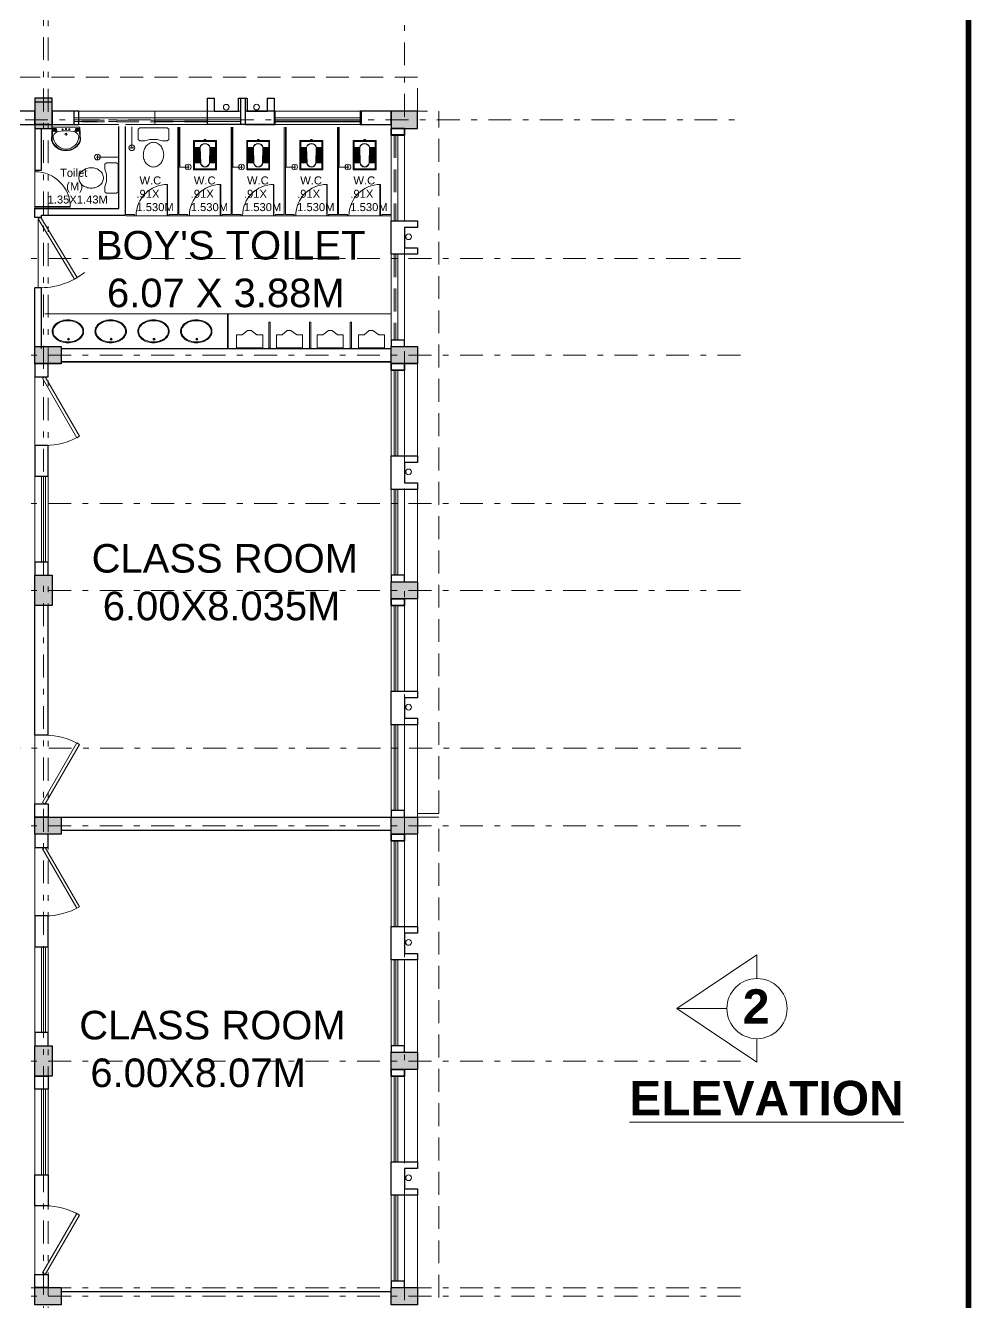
# Model space of a CAD drawing. Header units: millimetres. Extents: x 3614 to 12428, y -844 to 6844.
# Drawn here: x 5692.9 to 5709.44, y -318.72 to -296.39 of the extents above; entities that cross this region are included whole.
import ezdxf

# ---------------------------------------------------------------- set-up
doc = ezdxf.new("R2010")
doc.units = ezdxf.units.MM
doc.header["$LTSCALE"] = 40
doc.header["$MEASUREMENT"] = 0
doc.linetypes.add('DASHDOT', pattern=[1, 0.5, -0.25, 0, -0.25])
doc.linetypes.add('DASHED', pattern=[0.75, 0.5, -0.25])
doc.layers.get('0').update_dxf_attribs({"linetype": 'CONTINUOUS', "lineweight": 20})
for name, color, linetype, lineweight in [('CLL LEV.', 15, 'CONTINUOUS', 18), ('Column', 252, 'CONTINUOUS', 30), ('Column Hatch', 253, 'CONTINUOUS', 13), ('CUBICAL TOILET', 160, 'CONTINUOUS', 15), ('Dim', 220, 'CONTINUOUS', 15), ('Door', 54, 'CONTINUOUS', 18), ('elevation', 7, 'CONTINUOUS', 9), ('Fixture', 44, 'CONTINUOUS', 15), ('Furniture', 13, 'CONTINUOUS', 15), ('GRID', 134, 'DASHDOT', 13), ('Hidden', 30, 'DASHED', 18), ('TEXT', 7, 'CONTINUOUS', 20), ('Ventilator', 6, 'DASHED', 18), ('Wall', 7, 'CONTINUOUS', 30), ('Window', 150, 'CONTINUOUS', 15), ('Window-Wall', 7, 'CONTINUOUS', 18)]:
    doc.layers.add(name, color=color, linetype=linetype, lineweight=lineweight)
doc.styles.add('DIM', font='arial.ttf')
doc.styles.add('L120', font='simplex.shx', dxfattribs={"height": 1})
doc.styles.add('Tabrej.', font='GOTHIC.TTF', dxfattribs={"height": 1})

# ---------------------------------------------------------------- blocks, each defined once
blk = doc.blocks.new('COLUMN 546')
at = {"layer": 'Column Hatch'}
h = blk.add_hatch(color=0, dxfattribs=at)
h.dxf.hatch_style = 1
h.paths.add_polyline_path([(0, 0), (0.3, 0), (0.3, 0.46), (0, 0.46)])
at = {"layer": 'Column'}
for p, q in [((0.3, 0.46), (0, 0.46)), ((0, 0.46), (0, 0)), ((0.3, 0), (0.3, 0.46)), ((0, 0), (0.3, 0))]:
    blk.add_line(p, q, dxfattribs=at)
blk = doc.blocks.new('VENT 2')
at = {"layer": 'Ventilator', "linetype": 'Continuous', "ltscale": 0.02}
for p, q in [((0, 0.182), (1.5, 0.182)), ((0, 0.152), (1.5, 0.152))]:
    blk.add_line(p, q, dxfattribs=at)
at = {"layer": 'Window-Wall'}
for p, q in [((0, 0.23), (1.5, 0.23)), ((0, 0), (0, 0.23)), ((1.5, 0.23), (1.5, 0)), ((0, 0.115), (1.5, 0.115)), ((1.5, 0), (0, 0))]:
    blk.add_line(p, q, dxfattribs=at)
blk = doc.blocks.new('*U18')
for p, q in [((0, 0), (0, -6)), ((40, 0), (40, -6))]:
    blk.add_line(p, q)
blk.add_lwpolyline([(0, 0), (34.64, 20), (35.52, 18.48), (0.87, -1.52)], close=True)
blk.add_arc((0, 0), 40, 0, 30)
blk = doc.blocks.new('DOOR1')
at = {"layer": 'Door'}
blk.add_line((0, 0), (1.2, 0), dxfattribs=at)
at = {"layer": 'Door', "xscale": 0.0300000000000013, "yscale": 0.0300000000000013, "zscale": 0.0300000000000013}
blk.add_blockref('*U18', (0, 0.18), dxfattribs=at)
blk = doc.blocks.new('class 1')
at = {"layer": 'Wall'}
for points in [[(0.23, -0.035), (0, -0.035), (0, -0.265), (0.23, -0.265), (0.23, -0.035)], [(0.23, -1.465), (0, -1.465), (0, -2.005), (0.23, -2.005), (0.23, -1.465)], [(0.23, -3.505), (0, -3.505), (0, -3.735), (0.23, -3.735), (0.23, -3.505)]]:
    blk.add_lwpolyline(points, dxfattribs=at)
at = {"layer": 'Wall', "rotation": 270}
for name, p in [('DOOR1', (0, -0.265)), ('VENT 2', (0, -2.005))]:
    blk.add_blockref(name, p, dxfattribs=at)
blk = doc.blocks.new('WINDOW 1')
at = {"layer": 'CLL LEV.'}
for p, q in [((-0.115, -0.23), (-0.115, -0.46)), ((1.615, -0.23), (1.615, -0.46)), ((-0.115, -0.46), (1.615, -0.46))]:
    blk.add_line(p, q, dxfattribs=at)
at = {"layer": 'Window'}
for p, q in [((0, -0.051), (1.5, -0.051)), ((0, -0.081), (1.5, -0.081))]:
    blk.add_line(p, q, dxfattribs=at)
at = {"layer": 'Window-Wall'}
for p, q in [((0, 0), (1.5, 0)), ((0, -0.23), (0, 0)), ((1.5, 0), (1.5, -0.23)), ((0, -0.115), (1.5, -0.115)), ((1.5, -0.23), (0, -0.23))]:
    blk.add_line(p, q, dxfattribs=at)
blk = doc.blocks.new('SHAFT2')
at = {"layer": 'Fixture'}
blk.add_circle((0.302, 0.307), 0.05, dxfattribs=at)
at = {"layer": 'Wall'}
blk.add_lwpolyline([(0, 0.585), (0.46, 0.585), (0.46, 0.47), (0.23, 0.47), (0.23, 0.115), (0.46, 0.115), (0.46, 0), (0, 0), (0, 0.585)], dxfattribs=at)
blk = doc.blocks.new('COLM 530')
at = {"layer": 'Column Hatch'}
h = blk.add_hatch(color=0, dxfattribs=at)
h.dxf.hatch_style = 1
h.paths.add_polyline_path([(5443.518, -633.795), (5443.218, -633.795), (5443.218, -634.325), (5443.518, -634.325)])
at = {"layer": 'Column'}
for p, q in [((5443.518, -633.795), (5443.218, -633.795)), ((5443.218, -633.795), (5443.218, -634.325)), ((5443.518, -634.325), (5443.518, -633.795)), ((5443.218, -634.325), (5443.518, -634.325))]:
    blk.add_line(p, q, dxfattribs=at)
blk = doc.blocks.new('drt')
at = {"layer": 'TEXT', "ltscale": 0.05}
for p, q in [((86.231, 2.02), (87.63, 2.959)), ((87.63, 2.546), (87.63, 2.959)), ((87.104, 2.02), (86.231, 2.02)), ((87.63, 1.082), (86.231, 2.02)), ((87.63, 1.082), (87.63, 1.494))]:
    blk.add_line(p, q, dxfattribs=at)
blk.add_circle((87.63, 2.02), 0.526, dxfattribs=at)
at = {"layer": 'TEXT', "char_height": 0.6, "attachment_point": 1, "style": 'Tabrej.'}
for s, insert in [('{\\fArial|b1|i0|c0|p34;2}', (87.382, 2.358)), ('{\\fArial|b1|i0|c0|p34;\\LELEVATION }', (85.399, 0.756))]:
    blk.add_mtext_dynamic_manual_height_columns(s, width=20.54056, gutter_width=5, heights=[0], dxfattribs=dict(at, insert=insert))
blk = doc.blocks.new('GRID TY6')
at = {"layer": 'GRID', "lineweight": 18, "ltscale": 0.02}
for p, q in [((5502.3578, -290.0307), (5502.3578, -340.9309)), ((5496.0478, -291.7377), (5496.0478, -340.9309)), ((5496.1278, -291.7443), (5496.1278, -340.9309)), ((5432.7255, -295.8856), (5508.2295, -295.8856)), ((5508.2295, -300.0006), (5432.7255, -300.0006)), ((5508.2295, -304.1156), (5432.7249, -304.1156)), ((5508.2295, -308.2306), (5432.7255, -308.2306)), ((5508.2295, -312.3456), (5432.7255, -312.3456)), ((5508.2295, -316.3106), (5433.2737, -316.3106)), ((5508.2295, -316.4606), (5433.2827, -316.4606))]:
    blk.add_line(p, q, dxfattribs=at)
at = {"layer": 'GRID', "color": 190, "lineweight": 18, "ltscale": 0.02}
for p, q in [((5508.2295, -298.3106), (5432.3268, -298.3106)), ((5508.2295, -302.5959), (5432.6614, -302.5959)), ((5508.2388, -306.8766), (5432.6783, -306.8766))]:
    blk.add_line(p, q, dxfattribs=at)
blk = doc.blocks.new('SHAFT')
at = {"layer": 'Fixture'}
blk.add_circle((-0.328, 0.302), 0.05, dxfattribs=at)
at = {"layer": 'Wall'}
blk.add_lwpolyline([(-0.655, 0), (-0.655, 0.46), (-0.54, 0.46), (-0.54, 0.23), (-0.115, 0.23), (-0.115, 0.46), (0, 0.46), (0, 0), (-0.655, 0)], dxfattribs=at)
blk = doc.blocks.new('ENGLISH SHEET')
at = {"layer": 'Fixture'}
for p, q in [((4663.798, 251.204), (4663.773, 251.179)), ((4663.773, 251.179), (4663.773, 250.696)), ((4663.976, 251.204), (4663.798, 251.204)), ((4664.002, 251.179), (4663.976, 251.204)), ((4663.976, 251.001), (4664.002, 251.09)), ((4664.002, 251.09), (4664.002, 251.179)), ((4663.976, 250.874), (4663.976, 251.001)), ((4663.976, 251.001), (4663.976, 250.874)), ((4664.002, 250.785), (4663.976, 250.874)), ((4663.773, 250.696), (4663.798, 250.67)), ((4663.798, 250.67), (4663.976, 250.67)), ((4663.976, 250.67), (4664.002, 250.696)), ((4664.002, 250.696), (4664.002, 250.785))]:
    blk.add_line(p, q, dxfattribs=at)
blk.add_lwpolyline([(4664.459, 250.937, 0.117036), (4664.443, 251.003, 0.104338), (4664.396, 251.063, 0.09029), (4664.321, 251.105, 0.09898), (4664.243, 251.115, 0.08237), (4664.159, 251.101, 0.09029), (4664.09, 251.063, 0.104338), (4664.043, 251.003, 0.117036), (4664.027, 250.937, 0.117036), (4664.043, 250.871, 0.104338), (4664.09, 250.811, 0.09029), (4664.159, 250.773, 0.08237), (4664.243, 250.759, 0.08237), (4664.327, 250.773, 0.09029), (4664.396, 250.811, 0.104338), (4664.443, 250.871, 0.117036)], format="xyb", close=True, dxfattribs=at)
blk = doc.blocks.new('RSA BASIN 9')
for points in [[(-0.1, -16.2, 0.340881), (10.04, -9, 0.074195), (10.06, -8.89), (9.53, 0), (-9.54, 0), (-10.02, -8.77, 0.082611), (-9.96, -9.15, 0.330812), (-0.1, -16.2)], [(0, -15.03, 0.391482), (8.86, -6.67, 0.252869), (6.53, -3.51, 0.087242), (0.02, -2.46, 0.079484), (-6.53, -3.51, 0.2542), (-8.82, -6.67, 0.39026), (0, -15.03)], [(-8.57, -1.96, -0.907437), (-8.45, -1.81), (-7.52, -2.57, -0.907437), (-7.64, -2.72)], [(-8.2, -1.64, -0.907437), (-8.07, -1.49), (-7.14, -2.25, -0.907437), (-7.27, -2.4)], [(-7.82, -1.32, -0.907437), (-7.7, -1.17), (-6.77, -1.93, -0.907437), (-6.89, -2.08)], [(7.82, -1.32, 0.907437), (7.7, -1.17), (6.77, -1.93, 0.907437), (6.89, -2.08)], [(8.2, -1.64, 0.907437), (8.07, -1.49), (7.14, -2.25, 0.907437), (7.27, -2.4)], [(8.57, -1.96, 0.907437), (8.45, -1.81), (7.52, -2.57, 0.907437), (7.64, -2.72)]]:
    blk.add_lwpolyline(points, format="xyb", close=True)
for points in [[(-5.93, -3.31), (-6.16, -2.95, -0.183787), (-6.22, -2.68, 0.126662), (-6.25, -2.43), (-6.59, -1.44, 0.35453), (-7.05, -0.98), (-8.75, -0.98, 0.414214), (-9.14, -1.37), (-9.56, -9.09, 0.329849), (-0.07, -15.81, 0.338736), (9.65, -8.94, 0.075632), (9.66, -8.82), (9.14, -1.37, 0.414214), (8.75, -0.98), (7.05, -0.98, 0.35453), (6.59, -1.44), (6.25, -2.43, 0.126662), (6.22, -2.68, -0.183787), (6.16, -2.95), (5.93, -3.31)], [(-6.18, -3.39), (-6.24, -3.29, 0.220542), (-6.52, -3.11), (-8.75, -2.78, -0.361119), (-9.19, -2.35)], [(6.18, -3.39), (6.24, -3.29, -0.220542), (6.52, -3.11), (8.75, -2.78, 0.358803), (9.21, -2.33, 0.358803)]]:
    blk.add_lwpolyline(points, format="xyb")
for centre, radius in [((-2.35, -1.56), 0.399), ((0, -4.82), 0.771), ((0, -4.82), 0.602), ((0, -1.23), 0.399), ((2.28, -1.51), 0.399)]:
    blk.add_circle(centre, radius)
blk = doc.blocks.new('RSA CL6')
for p, q in [((5.51, 3.48), (5.51, 7.28)), ((5.91, 3.47), (5.91, 7.28)), ((6.3, 3.46), (6.3, 7.28)), ((6.69, 3.45), (6.69, 7.28)), ((7.09, 3.44), (7.09, 7.28)), ((7.48, 3.43), (7.48, 7.28)), ((7.87, 3.42), (7.87, 7.28)), ((8.27, 3.41), (8.27, 7.28)), ((8.66, 3.4), (8.66, 7.28)), ((9.06, 3.39), (9.06, 7.28)), ((9.45, 3.38), (9.45, 7.28)), ((9.84, 3.37), (9.84, 7.28)), ((10.24, 3.36), (10.24, 7.28)), ((10.63, 3.35), (10.63, 7.28)), ((11.02, 3.34), (11.02, 7.28)), ((11.42, 3.33), (11.42, 7.28)), ((11.81, 3.32), (11.81, 7.28)), ((12.2, 3.31), (12.2, 7.28)), ((12.6, 3.31), (12.6, 7.28)), ((12.99, 3.3), (12.99, 7.28)), ((13.39, 3.29), (13.39, 7.28)), ((13.78, 3.28), (13.78, 7.28)), ((14.17, 3.27), (14.17, 7.28)), ((14.57, 3.26), (14.57, 7.28)), ((14.96, 3.25), (14.96, 7.28)), ((15.35, 3.24), (15.35, 7.28)), ((15.75, 3.23), (15.75, 7.28)), ((16.14, 3.22), (16.14, 7.28)), ((16.14, 7.28), (16.14, 3.22)), ((5.51, -7.28), (5.51, -3.47)), ((5.91, -7.28), (5.91, -3.45)), ((6.3, -7.28), (6.3, -3.44)), ((6.69, -7.28), (6.69, -3.43)), ((7.09, -7.28), (7.09, -3.42)), ((7.48, -7.28), (7.48, -3.41)), ((7.87, -7.28), (7.87, -3.4)), ((8.27, -7.28), (8.27, -3.39)), ((8.66, -7.28), (8.66, -3.38)), ((9.06, -7.28), (9.06, -3.37)), ((9.45, -7.28), (9.45, -3.36)), ((9.84, -7.28), (9.84, -3.34)), ((10.24, -7.28), (10.24, -3.33)), ((10.63, -7.28), (10.63, -3.32)), ((11.02, -7.28), (11.02, -3.31)), ((11.42, -7.28), (11.42, -3.3)), ((11.81, -7.28), (11.81, -3.29)), ((12.2, -7.28), (12.2, -3.28)), ((12.6, -7.28), (12.6, -3.27)), ((12.99, -7.28), (12.99, -3.26)), ((13.39, -7.28), (13.39, -3.24)), ((13.78, -7.28), (13.78, -3.23)), ((14.17, -7.28), (14.17, -3.22)), ((14.57, -7.28), (14.57, -3.21)), ((14.96, -7.28), (14.96, -3.2)), ((15.35, -7.28), (15.35, -3.19)), ((15.75, -7.28), (15.75, -3.18)), ((16.14, -3.17), (16.14, -7.28)), ((16.14, -7.28), (16.14, -3.17))]:
    blk.add_line(p, q)
blk.add_lwpolyline([(0.79, -0.59), (0, -0.59), (0, 0.59), (0.79, 0.59)])
for points in [[(0.79, 7.87), (20.87, 7.87), (20.87, -7.87), (0.79, -7.87)], [(1.38, 7.28), (20.28, 7.28), (20.28, -7.28), (1.38, -7.28)]]:
    blk.add_lwpolyline(points, close=True)
for points in [[(5.51, 3.48), (16.14, 3.22, -0.899983), (16.14, -3.17), (5.54, -3.47, -0.799392)], [(5.53, 3.28), (16.13, 3.02, -0.897689), (16.12, -2.97), (5.56, -3.27, -0.793494), (5.53, 3.28)]]:
    blk.add_lwpolyline(points, format="xyb", close=True)
blk = doc.blocks.new('RH 1200')
for p, q in [((21, 0), (21, 43.3)), ((21.7, 0), (21.7, 43.3)), ((-21.7, 0), (21.7, 0)), ((21.7, 0), (21, 0))]:
    blk.add_line(p, q)
at = {"extrusion": (0, 0, -1)}
blk.add_ellipse((21.7, 0), major_axis=(-30.6, 30.6), ratio=1, start_param=5.497787, end_param=7.068583, dxfattribs=at)
blk = doc.blocks.new('HJK')
at = {"layer": 'Door', "ltscale": 20}
blk.add_line((3658.233, -481.12), (3658.908, -481.12), dxfattribs=at)
at = {"layer": 'Door', "ltscale": 20, "xscale": 0.014287499999341, "yscale": 0.014287499999341, "zscale": 0.014287499999341, "rotation": 359.999999999943}
blk.add_blockref('RH 1200', (3658.571, -481.12), dxfattribs=at)
blk = doc.blocks.new('RSA BASIN 2')
for points in [[(10.67, -8.12, 0.12976), (9.97, -5.22, 0.106426), (7.61, -2.47, 0.084431), (4.27, -0.72, 0.073534), (0, 0, 0.073534), (-4.29, -0.55, 0.084431), (-7.7, -2.16, 0.106426), (-10.17, -4.82, 0.12976), (-10.98, -7.69, 0.12976), (-10.28, -10.59, 0.106426), (-7.92, -13.34, 0.084431), (-4.58, -15.09, 0.073534), (-0.31, -15.81, 0.073534), (3.98, -15.26, 0.084431), (7.39, -13.64, 0.106426), (9.85, -10.99, 0.12976)], [(10.08, -7.9, 0.119977), (9.45, -5.5, 0.106426), (7.25, -2.94, 0.084431), (4.08, -1.28, 0.073534), (-0.01, -0.59, 0.073534), (-4.13, -1.12, 0.084431), (-7.36, -2.65, 0.106426), (-9.66, -5.12, 0.12976), (-10.39, -7.7, 0.009633), (-10.39, -7.9, 0.119977), (-9.76, -10.31, 0.106426), (-7.57, -12.87, 0.084431), (-4.4, -14.53, 0.073534), (-0.3, -15.22, 0.073534), (3.82, -14.69, 0.084431), (7.05, -13.16, 0.106426), (9.35, -10.69, 0.12976), (10.08, -8.11, 0.009633)]]:
    blk.add_lwpolyline(points, format="xyb", close=True)
for radius in [0.7, 0.479]:
    blk.add_circle((-0.47, -2.53), radius)
blk = doc.blocks.new('Urinal 1')
for p, q in [((0, 9), (9, 9)), ((0, 9), (0, -9)), ((9, 9), (9, 5)), ((12, 1), (9, 5)), ((12, -1.5), (12, 1)), ((9, -5), (12, -1.5)), ((9, -9), (9, -5)), ((0, -9), (9, -9))]:
    blk.add_line(p, q)
blk = doc.blocks.new('rtg')
at = {"layer": 'Door', "ltscale": 0.05}
blk.add_line((5064.361, -255.623), (5064.361, -256.826), dxfattribs=at)
at = {"layer": 'Door'}
blk.add_lwpolyline([(5064.361, -255.623), (5064.317, -255.597), (5063.682, -256.65), (5063.726, -256.676)], close=True, dxfattribs=at)
blk.add_arc((5064.319, -255.593), 1.234, 231.6585, 271.9391, dxfattribs=at)

msp = doc.modelspace()

# ---------------------------------------------------------------- linework, layer by layer
at = {"layer": 'CLL LEV.'}
for p, q in [((5699.5249, -298.1891), (5699.7549, -298.1891)), ((5699.5249, -298.1912), (5699.7549, -298.1912)), ((5699.5249, -299.9212), (5699.7549, -299.9212)), ((5699.5249, -300.2762), (5699.7549, -300.2762)), ((5699.5249, -302.0041), (5699.7549, -302.0041)), ((5699.5249, -302.0062), (5699.7549, -302.0062))]:
    msp.add_line(p, q, dxfattribs=at)
at = {"layer": 'CUBICAL TOILET', "ltscale": 0.01}
for p, q in [((5695.5629, -298.1682), (5695.5629, -299.6982)), ((5695.5829, -298.1682), (5695.5829, -299.6982)), ((5696.4929, -298.1682), (5696.4929, -299.6982)), ((5696.5129, -298.1682), (5696.5129, -299.6982)), ((5697.4229, -298.1682), (5697.4229, -299.6982)), ((5697.4429, -298.1682), (5697.4429, -299.6982)), ((5698.3529, -298.1682), (5698.3529, -299.6982)), ((5698.3729, -298.1682), (5698.3729, -299.6982)), ((5694.6579, -299.6982), (5694.8079, -299.6982)), ((5694.8079, -299.6982), (5694.8079, -299.7182)), ((5695.4079, -299.6982), (5695.5629, -299.6982)), ((5695.4079, -299.6982), (5695.4079, -299.7182)), ((5695.5829, -299.6982), (5695.7379, -299.6982)), ((5695.7379, -299.6982), (5695.7379, -299.7182)), ((5696.3379, -299.6982), (5696.4929, -299.6982)), ((5696.3379, -299.6982), (5696.3379, -299.7182)), ((5696.5129, -299.6982), (5696.6679, -299.6982)), ((5696.6679, -299.6982), (5696.6679, -299.7182)), ((5697.2679, -299.6982), (5697.4229, -299.6982)), ((5697.2679, -299.6982), (5697.2679, -299.7182)), ((5697.4429, -299.6982), (5697.5979, -299.6982)), ((5697.5979, -299.6982), (5697.5979, -299.7182)), ((5698.1979, -299.6982), (5698.3529, -299.6982)), ((5698.1979, -299.6982), (5698.1979, -299.7182)), ((5698.3729, -299.6982), (5698.5279, -299.6982)), ((5698.5279, -299.6982), (5698.5279, -299.7182)), ((5699.1279, -299.6982), (5699.2829, -299.6982)), ((5699.1279, -299.6982), (5699.1279, -299.7182)), ((5699.1279, -299.7205), (5699.1279, -299.7105)), ((5694.6579, -299.7182), (5694.8079, -299.7182)), ((5695.7379, -299.7182), (5695.4079, -299.7182)), ((5696.6679, -299.7182), (5696.3379, -299.7182)), ((5697.5979, -299.7182), (5697.2679, -299.7182)), ((5698.5279, -299.7182), (5698.1979, -299.7182)), ((5699.1279, -299.7182), (5699.2829, -299.7182))]:
    msp.add_line(p, q, dxfattribs=at)
at = {"layer": 'CUBICAL TOILET', "ltscale": 0.05}
for p, q in [((5696.4303, -302.0292), (5696.4303, -301.4311)), ((5696.4303, -301.4311), (5696.4428, -301.4311)), ((5696.4428, -302.0292), (5696.4428, -301.4311))]:
    msp.add_line(p, q, dxfattribs=at)
at = {"layer": 'Dim', "color": 1, "linetype": 'DASHDOT', "ltscale": 0.05, "const_width": 0.1}
msp.add_lwpolyline([(5679.2934, -289.9779), (5706.3857, -289.9779, -0.4142136), (5709.3857, -292.9779), (5709.3857, -340.7006, -0.4142136), (5706.3857, -343.7006), (5679.2934, -343.7006, -0.4142136), (5676.2934, -340.7006), (5676.2934, -292.9779, -0.4142136)], format="xyb", close=True, dxfattribs=at)
at = {"layer": 'Door', "ltscale": 20}
msp.add_line((5693.0647, -298.918), (5693.0647, -299.593), dxfattribs=at)
at = {"layer": 'Fixture'}
for p, q in [((5693.2368, -301.4311), (5696.4303, -301.4311)), ((5699.2949, -301.4311), (5696.4428, -301.4311))]:
    msp.add_line(p, q, dxfattribs=at)
for points in [[(5697.1784, -301.5797), (5697.1784, -302.0297), (5697.1534, -302.0297), (5697.1534, -301.5797)], [(5697.8884, -301.5792), (5697.8884, -302.0292), (5697.8634, -302.0292), (5697.8634, -301.5792)], [(5698.5734, -301.5792), (5698.5734, -302.0292), (5698.5984, -302.0292), (5698.5984, -301.5792)]]:
    msp.add_lwpolyline(points, close=True, dxfattribs=at)
at = {"layer": 'Furniture', "ltscale": 0.05}
for p, q in [((5694.759, -298.5439), (5694.759, -298.1653)), ((5695.5954, -298.1682), (5695.5954, -298.8653)), ((5696.5254, -298.1682), (5696.5254, -298.8653)), ((5697.4554, -298.1682), (5697.4554, -298.8653)), ((5698.3854, -298.1682), (5698.3854, -298.8653)), ((5694.7249, -298.528), (5694.7932, -298.528)), ((5694.141, -298.6914), (5694.5195, -298.6914)), ((5694.1569, -298.6572), (5694.1569, -298.7256)), ((5695.7613, -298.8653), (5695.5954, -298.8653)), ((5695.7454, -298.8994), (5695.7454, -298.8311)), ((5695.8555, -298.8931), (5695.8555, -298.8248)), ((5696.6913, -298.8653), (5696.5254, -298.8653)), ((5696.6754, -298.8994), (5696.6754, -298.8311)), ((5697.6213, -298.8653), (5697.4554, -298.8653)), ((5697.6054, -298.8994), (5697.6054, -298.8311)), ((5698.5513, -298.8653), (5698.3854, -298.8653)), ((5698.5354, -298.8994), (5698.5354, -298.8311))]:
    msp.add_line(p, q, dxfattribs=at)
for centre in [(5694.759, -298.528), (5694.1569, -298.6914), (5695.7454, -298.8653), (5696.6754, -298.8653), (5697.6054, -298.8653), (5698.5354, -298.8653)]:
    msp.add_circle(centre, 0.05, dxfattribs=at)
at = {"layer": 'Hidden', "ltscale": 0.02}
for p, q in [((5699.7549, -297.2943), (5689.0299, -297.2912)), ((5699.7549, -297.8887), (5699.7549, -297.2943)), ((5699.5249, -297.8912), (5700.1249, -297.8912)), ((5700.1249, -310.1721), (5700.1249, -297.8912)), ((5699.7549, -310.1721), (5700.1249, -310.1721)), ((5699.7549, -310.2341), (5700.1249, -310.2341)), ((5700.1249, -339.0391), (5700.1249, -310.2341))]:
    msp.add_line(p, q, dxfattribs=at)
at = {"layer": 'Ventilator', "ltscale": 0.02}
for p, q in [((5693.75, -298.0414), (5694.5, -298.0413)), ((5693.75, -298.0714), (5694.5, -298.0713)), ((5696.0824, -298.0432), (5693.8324, -298.0432)), ((5696.0824, -298.0732), (5693.8324, -298.0732)), ((5699.3459, -298.3062), (5699.3459, -299.8062)), ((5699.3759, -298.3062), (5699.3759, -299.8062)), ((5699.3459, -300.3912), (5699.3459, -301.8912)), ((5699.3759, -300.3912), (5699.3759, -301.8912))]:
    msp.add_line(p, q, dxfattribs=at)
at = {"layer": 'Wall'}
for p, q in [((5693.2949, -298.1191), (5693.0649, -298.1191)), ((5693.5249, -302.0412), (5699.2949, -302.0412)), ((5693.5249, -302.2691), (5699.2949, -302.2691)), ((5693.5249, -302.2712), (5699.2949, -302.2712)), ((5693.2949, -306.5341), (5693.0649, -306.5341)), ((5693.0649, -307.6141), (5693.0649, -306.5341)), ((5693.2949, -308.8041), (5693.2949, -306.5341)), ((5693.5249, -310.2341), (5699.2949, -310.2341)), ((5693.5249, -310.4641), (5699.2949, -310.4641)), ((5693.5249, -318.5341), (5699.2949, -318.5341))]:
    msp.add_line(p, q, dxfattribs=at)
at = {"layer": 'Wall', "ltscale": 0.05}
for p, q in [((5693.0649, -298.1912), (5693.0649, -298.918)), ((5693.1797, -298.918), (5693.1797, -298.1912)), ((5694.5309, -299.5911), (5694.5311, -298.1562)), ((5694.6459, -299.7082), (5694.6461, -298.1562)), ((5693.0647, -298.918), (5693.1796, -298.918)), ((5693.0647, -298.918), (5693.1797, -298.918)), ((5693.0646, -299.7462), (5693.0647, -299.593)), ((5693.0647, -299.593), (5694.5309, -299.5932)), ((5693.1796, -299.708), (5694.6459, -299.7082)), ((5693.1796, -299.7462), (5693.1796, -299.708)), ((5693.1796, -299.7462), (5693.0646, -299.7462)), ((5693.0649, -302.0406), (5693.0651, -300.9755)), ((5693.1801, -300.9755), (5693.0651, -300.9755)), ((5693.1799, -302.0406), (5693.1801, -300.9747))]:
    msp.add_line(p, q, dxfattribs=at)
for points in [[(5692.7374, -298.1191), (5693.0649, -298.1191), (5693.0649, -297.8891), (5692.7374, -297.8891), (5692.7374, -298.1191)], [(5692.7374, -298.1212), (5693.0649, -298.1212), (5693.0649, -297.8912), (5692.7374, -297.8912), (5692.7374, -298.1212)]]:
    msp.add_lwpolyline(points, dxfattribs=at)
for points in [[(5693.75, -297.8893), (5693.3649, -297.8893), (5693.3649, -298.1193), (5693.75, -298.1193)], [(5698.7474, -298.1195), (5699.2949, -298.1195), (5699.2949, -297.8891), (5698.7474, -297.8891)]]:
    msp.add_lwpolyline(points, close=True, dxfattribs=at)
at = {"layer": 'Wall'}
for points in [[(5693.8324, -298.1212), (5693.8324, -297.8912), (5693.3649, -297.8912), (5693.3649, -298.1212), (5693.8324, -298.1212)], [(5697.2662, -298.1212), (5697.2662, -297.8912), (5696.7374, -297.8912), (5696.7374, -298.1212), (5697.2662, -298.1212)], [(5699.2949, -298.1212), (5699.2949, -297.8912), (5698.7662, -297.8912), (5698.7662, -298.1212), (5699.2949, -298.1212)], [(5699.5249, -298.1891), (5699.5249, -298.3041), (5699.2949, -298.3041), (5699.2949, -298.1891), (5699.5249, -298.1891)], [(5699.5249, -298.3041), (5699.5249, -298.1891), (5699.2949, -298.1891), (5699.2949, -298.3041), (5699.5249, -298.3041)], [(5699.5249, -298.1912), (5699.5249, -298.3062), (5699.2949, -298.3062), (5699.2949, -298.1912), (5699.5249, -298.1912)], [(5699.5249, -298.3062), (5699.5249, -298.1912), (5699.2949, -298.1912), (5699.2949, -298.3062), (5699.5249, -298.3062)], [(5699.5249, -302.0062), (5699.5249, -301.8912), (5699.2949, -301.8912), (5699.2949, -302.0062), (5699.5249, -302.0062)], [(5699.5249, -302.3041), (5699.5249, -302.4191), (5699.2949, -302.4191), (5699.2949, -302.3041), (5699.5249, -302.3041)], [(5699.5249, -302.4191), (5699.5249, -302.3041), (5699.2949, -302.3041), (5699.2949, -302.4191), (5699.5249, -302.4191)], [(5699.5249, -306.1191), (5699.5249, -306.0041), (5699.2949, -306.0041), (5699.2949, -306.1191), (5699.5249, -306.1191)], [(5699.5249, -306.4191), (5699.5249, -306.5341), (5699.2949, -306.5341), (5699.2949, -306.4191), (5699.5249, -306.4191)], [(5699.5249, -306.5341), (5699.5249, -306.4191), (5699.2949, -306.4191), (5699.2949, -306.5341), (5699.5249, -306.5341)], [(5693.2949, -308.8041), (5693.0649, -308.8041), (5693.0649, -307.6141)], [(5693.2949, -310.2341), (5693.0649, -310.2341), (5693.0649, -310.0041), (5693.2949, -310.0041), (5693.2949, -310.2341)], [(5699.5249, -310.2341), (5699.5249, -310.1191), (5699.2949, -310.1191), (5699.2949, -310.2341), (5699.5249, -310.2341)], [(5699.5249, -310.5341), (5699.5249, -310.6491), (5699.2949, -310.6491), (5699.2949, -310.5341), (5699.5249, -310.5341)], [(5699.5249, -310.6491), (5699.5249, -310.5341), (5699.2949, -310.5341), (5699.2949, -310.6491), (5699.5249, -310.6491)], [(5699.5249, -314.3491), (5699.5249, -314.2341), (5699.2949, -314.2341), (5699.2949, -314.3491), (5699.5249, -314.3491)], [(5699.5249, -314.6491), (5699.5249, -314.7641), (5699.2949, -314.7641), (5699.2949, -314.6491), (5699.5249, -314.6491)], [(5699.5249, -314.7641), (5699.5249, -314.6491), (5699.2949, -314.6491), (5699.2949, -314.7641), (5699.5249, -314.7641)], [(5699.5249, -318.4641), (5699.5249, -318.3491), (5699.2949, -318.3491), (5699.2949, -318.4641), (5699.5249, -318.4641)]]:
    msp.add_lwpolyline(points, dxfattribs=at)
at = {"layer": 'Window-Wall'}
for p, q in [((5693.8324, -297.8912), (5693.7174, -297.8912)), ((5694.5, -297.8893), (5693.75, -297.8893)), ((5693.8324, -298.1212), (5693.8324, -297.8912)), ((5693.8324, -297.8912), (5696.0824, -297.8912)), ((5696.0824, -297.8912), (5696.0824, -298.1212)), ((5699.2949, -297.8912), (5696.7374, -297.8912)), ((5697.2662, -297.8912), (5697.1512, -297.8912)), ((5698.7662, -297.8912), (5698.8812, -297.8912)), ((5693.75, -298.0043), (5694.5, -298.0043)), ((5693.75, -298.1193), (5694.5, -298.1193)), ((5696.0824, -298.0062), (5693.8324, -298.0062)), ((5694.5311, -298.1212), (5693.8324, -298.1212)), ((5696.0824, -298.1212), (5694.6461, -298.1212)), ((5699.5249, -298.3041), (5699.2949, -298.3041)), ((5699.2949, -298.3062), (5699.2949, -299.8062)), ((5699.5249, -298.3062), (5699.2949, -298.3062)), ((5699.4099, -298.3062), (5699.4099, -299.8062)), ((5699.5249, -299.8062), (5699.5249, -298.3062)), ((5699.2949, -299.8062), (5699.5249, -299.8062)), ((5699.2949, -300.3912), (5699.2949, -301.8912)), ((5699.5249, -300.3912), (5699.2949, -300.3912)), ((5699.4099, -300.3912), (5699.4099, -301.8912)), ((5699.5249, -301.8912), (5699.5249, -300.3912)), ((5699.2949, -301.8912), (5699.5249, -301.8912))]:
    msp.add_line(p, q, dxfattribs=at)

# ---------------------------------------------------------------- block references
msp.add_blockref('GRID TY6', (197.1671, -2.1555))
at = {"color": 7, "extrusion": (0, 0, -1), "xscale": -1, "zscale": -1}
msp.add_blockref('COLUMN 546', (-5693.0649, -298.1212), dxfattribs=at)
at = {"linetype": 'ByBlock', "extrusion": (0, 0, -1), "xscale": -1, "zscale": -1, "rotation": 269.9977213698144}
msp.add_blockref('SHAFT2', (-5697.2474, -298.1195), dxfattribs=at)
at = {"color": 7, "extrusion": (0, 0, -1), "xscale": -1, "zscale": -1, "rotation": 90}
msp.add_blockref('COLUMN 546', (-5699.2949, -297.8891), dxfattribs=at)
at = {"color": 7, "extrusion": (0, 0, -1), "zscale": -1}
for p, rotation in [((-5693.0649, -302.3041), 90.00000000000001), ((-5699.2949, -302.3041), 90.00000000000001), ((-5699.2949, -306.4191), 90.00000000000001), ((-5693.0649, -310.5341), 90.00000000000004), ((-5699.2949, -310.5341), 90.00000000000004), ((-5699.2949, -314.6491), 90.00000000000004), ((-5693.0649, -318.7641), 90.00000000000004), ((-5699.2949, -318.7641), 90.00000000000004)]:
    msp.add_blockref('COLUMN 546', p, dxfattribs=dict(at, rotation=rotation))
at = {"linetype": 'ByBlock'}
for p in [(5693.0649, -302.2691), (5693.0649, -310.4991)]:
    msp.add_blockref('class 1', p, dxfattribs=at)
at = {"linetype": 'ByBlock', "extrusion": (0, 0, -1), "xscale": -1, "zscale": -1}
for p in [(-5699.2949, -304.5041), (-5699.2949, -308.6191), (-5699.2949, -312.7341), (-5699.2949, -316.8491)]:
    msp.add_blockref('SHAFT2', p, dxfattribs=at)
at = {"xscale": -1}
for p in [(11136.5827, 327.7908), (11136.5827, 319.5608)]:
    msp.add_blockref('COLM 530', p, dxfattribs=at)
at = {"linetype": 'ByBlock', "xscale": -1, "rotation": 180}
msp.add_blockref('class 1', (5693.0649, -318.4991), dxfattribs=at)
at = {"layer": 'CLL LEV.', "xscale": -1, "rotation": 90}
for p in [(5699.2949, -302.4191), (5699.2949, -304.5041), (5699.2949, -306.5341), (5699.2949, -308.6191), (5699.2949, -310.6491), (5699.2949, -312.7341), (5699.2949, -314.7641), (5699.2949, -316.8491)]:
    msp.add_blockref('WINDOW 1', p, dxfattribs=at)
at = {"layer": 'Door', "ltscale": 20, "extrusion": (0, 0, -1), "xscale": -0.0142875000055938, "yscale": 0.0142875000055938, "zscale": -0.0142875000055938, "rotation": 89.99999998541095}
msp.add_blockref('RH 1200', (-5693.0647, -299.2559), dxfattribs=at)
at = {"layer": 'Door', "xscale": 0.8888888890196541, "yscale": 0.8888888890196541, "zscale": 0.8888888890196541}
for p in [(2443.0449, 127.9439), (2443.9749, 127.9439), (2444.9049, 127.9439), (2445.8349, 127.9439), (2446.7649, 127.9439)]:
    msp.add_blockref('HJK', p, dxfattribs=at)
at = {"layer": 'Door', "xscale": -1}
msp.add_blockref('rtg', (10757.483, -44.1495), dxfattribs=at)
at = {"layer": 'elevation', "xscale": -1}
for p, rotation in [((5945.8318, 4365.6071), 90.00298706382326), ((10358.2499, -550.7482), 359.9907298551452)]:
    msp.add_blockref('ENGLISH SHEET', p, dxfattribs=dict(at, rotation=rotation))
at = {"layer": 'Fixture', "extrusion": (0, 0, -1), "xscale": -0.0253999999957461, "yscale": 0.0253999999957461, "zscale": -0.0253999999957461, "rotation": 89.99701293600033}
for p in [(-5696.0379, -298.3827), (-5696.9679, -298.3827), (-5697.8979, -298.3827), (-5698.8279, -298.3827)]:
    msp.add_blockref('RSA CL6', p, dxfattribs=at)
at = {"layer": 'Fixture'}
for name, p, xscale, yscale, zscale, rotation in [('RSA BASIN 2', (5693.6401, -301.9393), 0.0253999999967459, 0.0253999999967459, 0.0253999999967459, 180.7446019525842), ('RSA BASIN 2', (5694.388, -301.9393), 0.0253999999967459, 0.0253999999967459, 0.0253999999967459, 180.7446019525842), ('RSA BASIN 2', (5695.1359, -301.9393), 0.0253999999967459, 0.0253999999967459, 0.0253999999967459, 180.7446019525842), ('RSA BASIN 2', (5695.8838, -301.9393), 0.0253999999967459, 0.0253999999967459, 0.0253999999967459, 180.7446019525842), ('Urinal 1', (5696.8173, -302.0292), -0.0253999999949883, 0.0253999999949883, 0.0253999999949883, 270), ('Urinal 1', (5697.5148, -302.0292), -0.0253999999949883, 0.0253999999949883, 0.0253999999949883, 270), ('Urinal 1', (5698.2246, -302.0292), 0.0253999999949883, 0.0253999999949883, 0.0253999999949883, 90.00000000000001), ('Urinal 1', (5698.9473, -302.0292), -0.0253999999949883, 0.0253999999949883, 0.0253999999949883, 270)]:
    msp.add_blockref(name, p, dxfattribs=dict(at, xscale=xscale, yscale=yscale, zscale=zscale, rotation=rotation))
at = {"layer": 'Furniture', "ltscale": 10000, "extrusion": (0, 0, -1), "xscale": -0.0254326166754069, "yscale": 0.0254326166754069, "zscale": -0.0254326166754069, "rotation": 0.009270144841835304}
msp.add_blockref('RSA BASIN 9', (-5693.6082, -298.1681), dxfattribs=at)
at = {"layer": 'Wall'}
msp.add_blockref('drt', (5618.0567, -315.6044), dxfattribs=at)
at = {"layer": 'Wall', "extrusion": (0, 0, -1), "xscale": -1, "zscale": -1}
msp.add_blockref('SHAFT', (-5696.7374, -298.1212), dxfattribs=at)
at = {"layer": 'Wall', "color": 7, "extrusion": (0, 0, -1), "xscale": -1, "zscale": -1}
msp.add_blockref('COLUMN 546', (-5693.0649, -298.1912), dxfattribs=at)
at = {"layer": 'Wall', "extrusion": (0, 0, -1), "zscale": -1, "rotation": 179.9977213698145}
msp.add_blockref('VENT 2', (-5695.1624, -297.8896), dxfattribs=at)
at = {"layer": 'Wall', "extrusion": (0, 0, -1), "xscale": -1, "zscale": -1}
for p, rotation in [((-5698.7474, -297.8895), 179.9977213698144), ((-5698.7662, -297.8912), 180)]:
    msp.add_blockref('VENT 2', p, dxfattribs=dict(at, rotation=rotation))
at = {"layer": 'Wall', "color": 7, "extrusion": (0, 0, -1), "xscale": -1, "zscale": -1, "rotation": 90}
msp.add_blockref('COLUMN 546', (-5699.2949, -297.8912), dxfattribs=at)
at = {"layer": 'Wall', "linetype": 'ByBlock'}
msp.add_blockref('SHAFT2', (5699.2949, -300.3912), dxfattribs=at)
at = {"layer": 'Wall', "color": 7, "extrusion": (0, 0, -1), "zscale": -1, "rotation": 90}
for p in [(-5693.0649, -302.3062), (-5699.2949, -302.3062)]:
    msp.add_blockref('COLUMN 546', p, dxfattribs=at)
at = {"layer": 'Wall', "xscale": -1, "rotation": 270}
msp.add_blockref('DOOR1', (5693.0649, -310.0041), dxfattribs=at)

# ---------------------------------------------------------------- texts
at = {"layer": 'TEXT', "attachment_point": 1}
for s, insert, char_height, width, style in [('{\\fArial|b0|i0|c0|p34;    Toilet\\P      (M)\\P1.35X1.43M}', (5693.2858, -298.8969), 0.14, 4.322064, 'L120'), ('{\\fArial|b0|i0|c0|p34; W.C\\P.91X\\P1.530M}', (5694.8391, -299.0297), 0.14, 4.322064, 'L120'), ('{\\fArial|b0|i0|c0|p34; W.C\\P.91X\\P1.530M}', (5695.7885, -299.0297), 0.14, 4.322064, 'L120'), ('{\\fArial|b0|i0|c0|p34; W.C\\P.91X\\P1.530M}', (5696.7184, -299.0297), 0.14, 4.322064, 'L120'), ('{\\fArial|b0|i0|c0|p34; W.C\\P.91X\\P1.530M}', (5697.6484, -299.0297), 0.14, 4.322064, 'L120'), ('{\\fArial|b0|i0|c0|p34; W.C\\P.91X\\P1.530M}', (5698.5784, -299.0297), 0.14, 4.322064, 'L120'), ("{\\fArial|b0|i0|c0|p34;BOY'S TOILET\\P 6.07 X 3.88M}", (5694.1304, -299.9831), 0.5, 19.989683, 'DIM')]:
    msp.add_mtext(s, dxfattribs=dict(at, insert=insert, char_height=char_height, width=width, style=style))
at = {"layer": 'TEXT', "char_height": 0.5, "attachment_point": 1, "style": 'DIM'}
for s, insert in [('{\\fArial|b0|i0|c0|p34;CLASS ROOM\\P 6.00X8.035M}', (5694.0563, -305.4595)), ('{\\fArial|b0|i0|c0|p34;CLASS ROOM\\P 6.00X8.07M}', (5693.84, -313.6234))]:
    msp.add_mtext_dynamic_manual_height_columns(s, width=19.989683, gutter_width=5, heights=[0], dxfattribs=dict(at, insert=insert))

doc.saveas('drawing.dxf')
